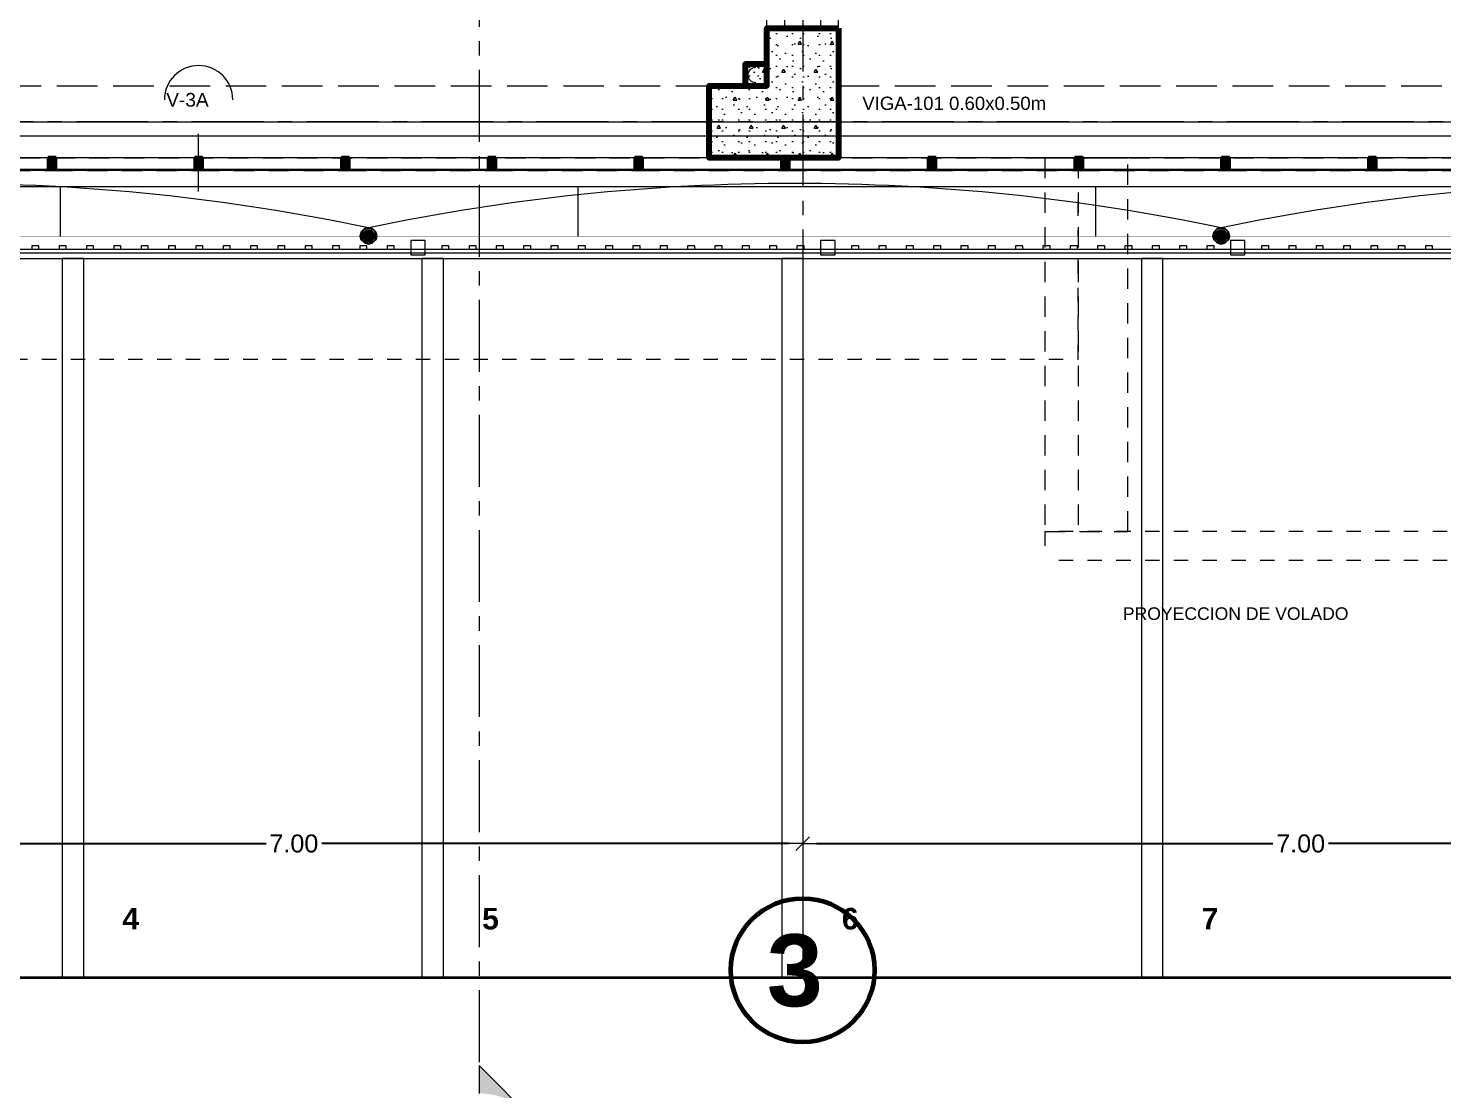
# Model space of a CAD drawing. Header units: inches. Extents: x 2704.1 to 2801.6, y 2415.6 to 2497.
# Drawn here: x 2730.79 to 2740.63, y 2426.11 to 2433.49 of the extents above; entities that cross this region are included whole.
import ezdxf
from ezdxf.lldxf.tags import DXFTag

# ---------------------------------------------------------------- set-up
doc = ezdxf.new("R2010")
doc.units = ezdxf.units.IN
doc.set_wipeout_variables(frame=1)
doc.header["$PDMODE"] = 1
for name, pattern in [('Hidden Line', [0.391222, 0.282222, -0.109]), ('Línea Oculta', [0.195611, 0.141111, -0.0545]), ('Punto & Raya', [0.65, 0.5, -0.075, 0, -0.075]), ('Rayas', [0.1, 0.05, -0.05]), ('super', [0.125, 0.075, -0.05]), ('Wipeout_Contour', [1, 0, -1])]:
    doc.linetypes.add(name, pattern=pattern)
doc.layers.add('.', color=10, linetype='Continuous', lineweight=0)
doc.layers.add('ALUMBRADO_PVC', color=6, linetype='PVC1', lineweight=30)
for name, color, linetype in [('02 _ ARQ _ ALB _ Cotas Ejes', 7, 'Continuous'), ('02 _ ARQ _ ALB _ Ejes Generales', 7, 'Continuous'), ('02 _ ARQ _ ZON _ Espacio.3D', 7, 'Continuous'), ('08 _ STR _ EXT _ 06 Columnas', 7, 'Continuous'), ('08 _ STR _ EXT _ 06 Elementos de Fachada', 7, 'Continuous'), ('08 _ STR _ EXT _ 07 Losa Aligerada', 7, 'Continuous'), ('08 _ STR _ EXT _ 08 Placas Inclinadas', 7, 'Continuous'), ('08 _ STR _ EXT _ 09 Vigas', 7, 'Continuous'), ('08 _ STR _ EXT _ 10 Vereda Exterior', 7, 'Continuous'), ('08 _ STR _ EXT _ Cerco Perimetrico', 7, 'Continuous'), ('08 _ STR _ EXT _ Estacionamiento-Pavimento', 7, 'Continuous'), ('Dibujo 2D - General', 7, 'Continuous'), ('ESQUEMAS', 7, 'Continuous'), ('Estructura - 04 MURO', 7, 'Continuous'), ('Estructura - Carga', 7, 'Continuous'), ('Interior - Equipamiento', 7, 'Continuous'), ('Marcador - Secciones', 251, 'Continuous'), ('MEP - HVAC', 7, 'Continuous'), ('Notas - Etiquetas', 251, 'Continuous')]:
    doc.layers.add(name, color=color, linetype=linetype)
doc.layers.add('DLX_TERR_LUM', color=7, linetype='Continuous', true_color=0x92fcfc)
doc.styles.add('Estilo_Generado_1', font='swisseb.ttf')
doc.styles.add('Estilo_Generado_4', font='swisse.ttf')
doc.styles.add('Estilo_Generado_8', font='arialbd.ttf')
doc.styles.add('{18b73a54-fa43-428c-adcb-c1c7bbdf2c84}', font='Simplex.shx')
tags = doc.linetypes.add('PVC1', pattern='A,1,-0.19772,["PVC",{18b73a54-fa43-428c-adcb-c1c7bbdf2c84},S=0.13,R=0,X=0,Y=-0.061851],-0.507647', length=1.705367).pattern_tags.tags
tags[6] = DXFTag(74, 10)
doc.dimstyles.new('Estilo_Generado__1', dxfattribs={"dimtxt": 0.125, "dimasz": 0.095, "dimexe": 0.18, "dimexo": 0.3, "dimgap": 0, "dimtad": 0, "dimtih": 1, "dimtoh": 1, "dimzin": 0, "dimdsep": 46, "dimtxsty": 'Estilo_Generado_4', "dimblk": 'ARROWHEAD_6', "dimblk1": 'ARROWHEAD_6', "dimblk2": 'ARROWHEAD_6', "dimcen": 0.09, "dimse1": 1, "dimse2": 1, "dimclrd": 144, "dimclre": 144, "dimclrt": 7, "dimadec": 0, "dimazin": 0, "dimtfac": 1, "dimtdec": 4, "dimtmove": 0, "dimatfit": 3, "dimfxl": 1, "dimtolj": 1, "dimtzin": 0, "dimarcsym": 0})

# ---------------------------------------------------------------- blocks, each defined once
blk = doc.blocks.new('ARROWHEAD_6')
at = {"color": 0, "linetype": 'Continuous', "lineweight": 0}
for p, q in [((0, 0), (-1, 0)), ((-0.5, -0.5), (0.5, 0.5))]:
    blk.add_line(p, q, dxfattribs=at)
blk = doc.blocks.new('*D70')
at = {"layer": '02 _ ARQ _ ALB _ Cotas Ejes', "color": 144, "linetype": 'Continuous', "lineweight": -2, "transparency": 16777216}
for p, q in [((2729.2706, 2427.8164), (2732.4442, 2427.8164)), ((2736.0806, 2427.8164), (2732.8317, 2427.8164))]:
    blk.add_line(p, q, dxfattribs=at)
at = {"layer": 'Defpoints', "color": 0, "linetype": 'Continuous', "transparency": 16777216}
for p in [(2729.1756, 2432.8358), (2736.1756, 2432.8358), (2736.1756, 2427.8164)]:
    blk.add_point(p, dxfattribs=at)
at = {"layer": '02 _ ARQ _ ALB _ Cotas Ejes', "color": 144, "linetype": 'Continuous', "lineweight": -2, "transparency": 16777216, "xscale": 0.095, "yscale": 0.095, "zscale": 0.095, "rotation": 180}
blk.add_blockref('ARROWHEAD_6', (2729.1756, 2427.8164), dxfattribs=at)
at = {"layer": '02 _ ARQ _ ALB _ Cotas Ejes', "color": 144, "linetype": 'Continuous', "lineweight": -2, "transparency": 16777216, "xscale": 0.095, "yscale": 0.095, "zscale": 0.095}
blk.add_blockref('ARROWHEAD_6', (2736.1756, 2427.8164), dxfattribs=at)
at = {"layer": '02 _ ARQ _ ALB _ Cotas Ejes', "color": 7, "linetype": 'Continuous', "lineweight": 13, "transparency": 16777216, "insert": (2732.638, 2427.8164), "char_height": 0.125, "attachment_point": 5, "style": 'Estilo_Generado_4'}
blk.add_mtext('\\A1;7.00', dxfattribs=at)
blk = doc.blocks.new('*D71')
at = {"layer": '02 _ ARQ _ ALB _ Cotas Ejes', "color": 144, "linetype": 'Continuous', "lineweight": -2, "transparency": 16777216}
for p, q in [((2736.2706, 2427.8164), (2739.4443, 2427.8164)), ((2743.0806, 2427.8164), (2739.8317, 2427.8164))]:
    blk.add_line(p, q, dxfattribs=at)
at = {"layer": 'Defpoints', "color": 0, "linetype": 'Continuous', "transparency": 16777216}
for p in [(2736.1756, 2432.8358), (2743.1756, 2432.8358), (2743.1756, 2427.8164)]:
    blk.add_point(p, dxfattribs=at)
at = {"layer": '02 _ ARQ _ ALB _ Cotas Ejes', "color": 144, "linetype": 'Continuous', "lineweight": -2, "transparency": 16777216, "xscale": 0.095, "yscale": 0.095, "zscale": 0.095, "rotation": 180}
blk.add_blockref('ARROWHEAD_6', (2736.1756, 2427.8164), dxfattribs=at)
at = {"layer": '02 _ ARQ _ ALB _ Cotas Ejes', "color": 144, "linetype": 'Continuous', "lineweight": -2, "transparency": 16777216, "xscale": 0.095, "yscale": 0.095, "zscale": 0.095}
blk.add_blockref('ARROWHEAD_6', (2743.1756, 2427.8164), dxfattribs=at)
at = {"layer": '02 _ ARQ _ ALB _ Cotas Ejes', "color": 7, "linetype": 'Continuous', "lineweight": 13, "transparency": 16777216, "insert": (2739.638, 2427.8164), "char_height": 0.125, "attachment_point": 5, "style": 'Estilo_Generado_4'}
blk.add_mtext('\\A1;7.00', dxfattribs=at)
blk = doc.blocks.new('luminaria exterior')
at = {"layer": '.'}
h = blk.add_hatch(dxfattribs=at)
h.set_pattern_fill('TRIANG', color=4, scale=0.005)
h.set_pattern_definition([(60, (0, 0), (-0.000937499998, 0.00162379763), [0.0009375, -0.0009375]), (120, (0, 0), (-0.001874999998, 1e-12), [0.0009375, -0.0009375]), (0, (-0.0004687, 0.0008119), (0.0009375, 0.00162379763), [0.0009375, -0.0009375])])
edge = h.paths.add_edge_path()
edge.add_arc((123.5526, 16.6566), 0.0381, 0, 360)
h = blk.add_hatch(dxfattribs=at)
h.set_pattern_fill('TRANS', color=4)
h.set_pattern_definition([(0, (0, 0), (0, 0.25), []), (0, (0, 0.125), (0, 0.25), [0.125, -0.125])])
h.paths.add_polyline_path([(123.5249, 16.6566, 1), (123.5802, 16.6566, 1)])
at = {"color": 3}
blk.add_circle((123.5526, 16.6566), 0.0395, dxfattribs=at)
at = {"layer": 'DLX_TERR_LUM', "color": 3}
for points in [[(123.5048, 16.6841, 0), (123.4974, 16.6566, 0)], [(123.4974, 16.6566, 0), (123.5048, 16.6841, 0)], [(123.4974, 16.6566, 0), (123.4977, 16.6566, 0)], [(123.4974, 16.6566, 0), (123.5048, 16.6291, 0)], [(123.4977, 16.6566, 0), (123.4974, 16.6566, 0)], [(123.5048, 16.6291, 0), (123.4974, 16.6566, 0)], [(123.4977, 16.6566, 0), (123.5051, 16.6841, 0)], [(123.5051, 16.6841, 0), (123.4977, 16.6566, 0)], [(123.5051, 16.6291, 0), (123.4977, 16.6566, 0)], [(123.4977, 16.6566, 0), (123.5051, 16.6291, 0)], [(123.5249, 16.7042, 0), (123.5048, 16.6841, 0)], [(123.5048, 16.6841, 0), (123.5249, 16.7042, 0)], [(123.5048, 16.6841, 0), (123.5051, 16.6841, 0)], [(123.5051, 16.6841, 0), (123.5048, 16.6841, 0)], [(123.5048, 16.6291, 0), (123.5249, 16.6089, 0)], [(123.5249, 16.6089, 0), (123.5048, 16.6291, 0)], [(123.5051, 16.6841, 0), (123.5252, 16.7042, 0)], [(123.5252, 16.7042, 0), (123.5051, 16.6841, 0)], [(123.5252, 16.6089, 0), (123.5051, 16.6291, 0)], [(123.5051, 16.6291, 0), (123.5252, 16.6089, 0)], [(123.5182, 16.6763, 0), (123.5129, 16.6566, 0)], [(123.5129, 16.6566, 0), (123.5182, 16.6763, 0)], [(123.5129, 16.6566, 0), (123.5182, 16.6368, 0)], [(123.5182, 16.6368, 0), (123.5129, 16.6566, 0)], [(123.5327, 16.6908, 0), (123.5182, 16.6763, 0)], [(123.5182, 16.6763, 0), (123.5327, 16.6908, 0)], [(123.5182, 16.6368, 0), (123.5327, 16.6224, 0)], [(123.5327, 16.6224, 0), (123.5182, 16.6368, 0)], [(123.5524, 16.7116, 0), (123.5249, 16.7042, 0)], [(123.5249, 16.7042, 0), (123.5524, 16.7116, 0)], [(123.5249, 16.7042, 0), (123.5252, 16.7042, 0)], [(123.5252, 16.7042, 0), (123.5249, 16.7042, 0)], [(123.5252, 16.7042, 0), (123.5527, 16.7116, 0)], [(123.5527, 16.7116, 0), (123.5252, 16.7042, 0)], [(123.5524, 16.6961, 0), (123.5327, 16.6908, 0)], [(123.5327, 16.6908, 0), (123.5524, 16.6961, 0)], [(123.5327, 16.6224, 0), (123.5524, 16.6171, 0)], [(123.5524, 16.6171, 0), (123.5327, 16.6224, 0)], [(123.5799, 16.7042, 0), (123.5524, 16.7116, 0)], [(123.5524, 16.7116, 0), (123.5799, 16.7042, 0)], [(123.5722, 16.6908, 0), (123.5524, 16.6961, 0)], [(123.5524, 16.6961, 0), (123.5722, 16.6908, 0)], [(123.5524, 16.6171, 0), (123.5722, 16.6224, 0)], [(123.5722, 16.6224, 0), (123.5524, 16.6171, 0)], [(123.5527, 16.7116, 0), (123.5802, 16.7042, 0)], [(123.5802, 16.7042, 0), (123.5527, 16.7116, 0)], [(123.5722, 16.6908, 0), (123.5866, 16.6763, 0)], [(123.5722, 16.6224, 0), (123.5866, 16.6368, 0)], [(123.5866, 16.6368, 0), (123.5722, 16.6224, 0)], [(123.6, 16.6841, 0), (123.5799, 16.7042, 0)], [(123.5799, 16.7042, 0), (123.6, 16.6841, 0)], [(123.5799, 16.6089, 0), (123.6, 16.6291, 0)], [(123.6, 16.6291, 0), (123.5799, 16.6089, 0)], [(123.5802, 16.7042, 0), (123.6004, 16.6841, 0)], [(123.6004, 16.6841, 0), (123.5802, 16.7042, 0)], [(123.6004, 16.6291, 0), (123.5802, 16.6089, 0)], [(123.5802, 16.6089, 0), (123.6004, 16.6291, 0)], [(123.5919, 16.6566, 0), (123.5866, 16.6763, 0)], [(123.5866, 16.6763, 0), (123.5919, 16.6566, 0)], [(123.5866, 16.6368, 0), (123.5919, 16.6566, 0)], [(123.5919, 16.6566, 0), (123.5866, 16.6368, 0)], [(123.6074, 16.6566, 0), (123.6, 16.6841, 0)], [(123.6, 16.6841, 0), (123.6074, 16.6566, 0)], [(123.6, 16.6291, 0), (123.6074, 16.6566, 0)], [(123.6074, 16.6566, 0), (123.6, 16.6291, 0)], [(123.6004, 16.6841, 0), (123.6077, 16.6566, 0)], [(123.6077, 16.6566, 0), (123.6004, 16.6841, 0)], [(123.6077, 16.6566, 0), (123.6004, 16.6291, 0)], [(123.6004, 16.6291, 0), (123.6077, 16.6566, 0)], [(123.6074, 16.6566, 0), (123.6077, 16.6566, 0)], [(123.6077, 16.6566, 0), (123.6074, 16.6566, 0)], [(123.5249, 16.6089, 0), (123.5524, 16.6016, 0)], [(123.5252, 16.6089, 0), (123.5249, 16.6089, 0)], [(123.5249, 16.6089, 0), (123.5252, 16.6089, 0)], [(123.5524, 16.6016, 0), (123.5249, 16.6089, 0)], [(123.5527, 16.6016, 0), (123.5252, 16.6089, 0)], [(123.5252, 16.6089, 0), (123.5527, 16.6016, 0)], [(123.5524, 16.6016, 0), (123.5799, 16.6089, 0)], [(123.5799, 16.6089, 0), (123.5524, 16.6016, 0)], [(123.5802, 16.6089, 0), (123.5527, 16.6016, 0)], [(123.5527, 16.6016, 0), (123.5802, 16.6089, 0)], [(123.5799, 16.6089, 0), (123.5802, 16.6089, 0)], [(123.5802, 16.6089, 0), (123.5799, 16.6089, 0)]]:
    blk.add_polyline3d(points, dxfattribs=at)
at = {"layer": 'DLX_TERR_LUM'}
for points in [[(123.5048, 16.6291, 0), (123.5051, 16.6291, 0)], [(123.5051, 16.6291, 0), (123.5048, 16.6291, 0)], [(123.5524, 16.7116, 0), (123.5527, 16.7116, 0)], [(123.5527, 16.7116, 0), (123.5524, 16.7116, 0)], [(123.5866, 16.6763, 0), (123.5722, 16.6908, 0)], [(123.5799, 16.7042, 0), (123.5802, 16.7042, 0)], [(123.5802, 16.7042, 0), (123.5799, 16.7042, 0)], [(123.6, 16.6841, 0), (123.6004, 16.6841, 0)], [(123.6004, 16.6841, 0), (123.6, 16.6841, 0)], [(123.6, 16.6291, 0), (123.6004, 16.6291, 0)], [(123.6004, 16.6291, 0), (123.6, 16.6291, 0)], [(123.5524, 16.6016, 0), (123.5527, 16.6016, 0)], [(123.5527, 16.6016, 0), (123.5524, 16.6016, 0)]]:
    blk.add_polyline3d(points, dxfattribs=at)

msp = doc.modelspace()

# ---------------------------------------------------------------- hatches: boundary and pattern name
at = {"layer": '08 _ STR _ EXT _ 10 Vereda Exterior', "linetype": 'Continuous', "lineweight": 13}
h = msp.add_hatch(dxfattribs=at)
h.set_pattern_fill('RETÍCULA_100X100_0002', color=251, style=0, pattern_type=2)
h.set_pattern_definition([(360, (2716.613, 2443.6885), (0, 2.53199), []), (90, (2716.613, 2443.6885), (-3.6, 0), [])])
h.paths.add_polyline_path([(2715.0256, 2429.0071), (2717.1469, 2426.8858), (2722.1756, 2426.8858), (2722.1756, 2431.8858), (2753.3756, 2431.8858), (2753.3756, 2426.8858), (2765.7756, 2426.8858), (2765.7756, 2444.4717), (2764.4256, 2444.4717), (2764.4256, 2432.5858), (2721.9256, 2432.5858), (2721.9256, 2433.2358), (2719.3758, 2433.2358, -0.414214), (2719.1257, 2433.4858), (2719.1257, 2434.2358, -0.414213), (2719.3758, 2434.4858), (2721.9256, 2434.4858), (2721.9256, 2437.3858), (2719.3758, 2437.3858, -0.414214), (2719.1257, 2437.6358), (2719.1257, 2438.3858, -0.414213), (2719.3758, 2438.6358), (2721.9256, 2438.6358), (2721.9256, 2441.5358), (2719.3757, 2441.5358, -0.414214), (2719.1257, 2441.7858), (2719.1257, 2442.5358, -0.414213), (2719.3757, 2442.7858), (2721.6256, 2442.7858), (2721.6262, 2446.4357), (2715.0256, 2446.4357)])
at = {"layer": 'Estructura - Carga', "linetype": 'Continuous', "lineweight": 13}
h = msp.add_hatch(dxfattribs=at)
h.set_pattern_fill('HORMIGÓN_ARMADO_0002', color=251, style=0, pattern_type=2)
h.set_pattern_definition([(0, (2712.85563, 2425.38577), (0, 0.311769), [0.03, -0.15]), (0, (2712.94563, 2425.54166), (0, 0.311769), [0.03, -0.15]), (60, (2712.85563, 2425.38577), (-0.27, 0.1558846), [0.03, -0.15]), (60, (2713.03563, 2425.38577), (-0.27, 0.1558846), [0.03, -0.15]), (120, (2712.88563, 2425.38577), (0.27, 0.1558846), [0.03, -0.15]), (120, (2713.06563, 2425.38577), (0.27, 0.1558846), [0.03, -0.15]), (0, (2712.85563, 2425.41577), (0, 0.06), [0, -0.06, 0, -0.09]), (45, (2712.88563, 2425.41577), (-0.04242641, 0.04242641), [0, -0.045, 0, -0.075])])
h.paths.add_polyline_path([(2735.7756, 2433.0858), (2735.9256, 2433.0858), (2735.9256, 2433.2358), (2735.7756, 2433.2358)])
at = {"layer": 'Marcador - Secciones', "linetype": 'Continuous', "lineweight": 13}
msp.add_hatch(color=7, dxfattribs=at).paths.add_polyline_path([(2733.9256, 2426.2736), (2733.9256, 2426.0796, -0.198912), (2734.2569, 2425.9424)])

# ---------------------------------------------------------------- linework, layer by layer
at = {"layer": '02 _ ARQ _ ALB _ Ejes Generales', "color": 251, "linetype": 'Punto & Raya', "lineweight": 13}
msp.add_line((2768.4256, 2432.8358), (2717.701, 2432.8358), dxfattribs=at)
at = {"layer": '02 _ ARQ _ ALB _ Ejes Generales', "color": 7, "linetype": 'Continuous', "lineweight": 60}
msp.add_circle((2736.1756, 2426.9358), 0.5, dxfattribs=at)
at = {"layer": '02 _ ARQ _ ZON _ Espacio.3D', "color": 254, "linetype": 'Continuous', "lineweight": 0, "flags": 128}
msp.add_lwpolyline([(2721.9256, 2442.7858), (2736.8256, 2442.7858), (2736.8256, 2442.2859), (2736.4256, 2442.2859), (2736.4256, 2441.6857), (2736.3006, 2441.6857), (2736.3006, 2433.4858), (2736.4256, 2433.4858), (2736.4256, 2432.8358), (2742.9256, 2432.8358), (2742.9256, 2433.4858), (2743.4256, 2433.4858), (2743.4256, 2433.0858), (2743.8256, 2433.0858), (2743.8256, 2432.8358), (2749.7256, 2432.8358), (2749.7256, 2433.0858), (2749.9256, 2433.0858), (2749.9256, 2433.4858), (2750.4256, 2433.4858), (2750.4256, 2433.0858), (2750.6256, 2433.0858), (2750.6256, 2432.8358), (2756.5256, 2432.8358)], dxfattribs=at)
msp.add_lwpolyline([(2736.0506, 2441.6856), (2735.9256, 2441.6856), (2735.9256, 2442.7358), (2729.8256, 2442.7358), (2729.8256, 2442.2859), (2729.4256, 2442.2859), (2729.4256, 2441.4857), (2728.9755, 2441.4857), (2728.9755, 2433.4858), (2729.4256, 2433.4858), (2729.4256, 2433.0858), (2729.8256, 2433.0858), (2729.8256, 2432.8358), (2735.5256, 2432.8358), (2735.5256, 2433.0858), (2735.9256, 2433.0858), (2735.9256, 2433.4858), (2736.0506, 2433.4858)], close=True, dxfattribs=at)
at = {"layer": '08 _ STR _ EXT _ 07 Losa Aligerada', "color": 254, "linetype": 'Rayas', "lineweight": 18, "flags": 128}
msp.add_lwpolyline([(2721.0256, 2453.325), (2720.5256, 2453.325), (2720.5256, 2431.1858), (2738.0909, 2431.1858), (2738.0909, 2432.5858), (2743.2871, 2432.5858), (2743.2871, 2431.3863), (2749.9256, 2431.3863), (2749.9256, 2428.7611), (2757.4256, 2428.7611), (2757.4256, 2431.4358), (2765.1756, 2431.4358), (2765.1756, 2440.3857), (2764.4256, 2440.3857), (2764.4256, 2443.4858), (2764.4256, 2443.4858), (2764.4256, 2445.7358), (2759.5256, 2445.7358), (2759.5256, 2447.7358), (2759.5256, 2447.9858), (2759.5256, 2449.8858), (2759.5256, 2450.1358), (2759.5256, 2452.1358), (2764.4256, 2452.1358), (2764.4256, 2455.0858), (2764.4256, 2455.0858), (2764.4256, 2460.5863), (2765.3756, 2460.5863), (2765.3756, 2466.4858), (2751.8109, 2466.4858), (2751.8109, 2466.1859), (2746.9035, 2466.1859), (2746.9035, 2465.8859), (2736.2256, 2465.8859), (2736.2256, 2469.2593), (2729.1255, 2469.2593), (2729.1255, 2465.2858), (2723.9757, 2465.2858), (2723.9757, 2466.3358), (2720.8756, 2466.3358), (2720.8756, 2463.0857), (2721.9256, 2463.0857), (2721.9256, 2459.2858), (2721.0256, 2459.2858)], close=True, dxfattribs=at)
at = {"layer": '08 _ STR _ EXT _ 07 Losa Aligerada', "color": 254, "linetype": 'Continuous', "lineweight": 18, "flags": 128}
msp.add_lwpolyline([(2721.9256, 2432.5858), (2764.4256, 2432.5858), (2764.4256, 2465.2858), (2721.9256, 2465.2858)], dxfattribs=at)
at = {"layer": '08 _ STR _ EXT _ 08 Placas Inclinadas', "color": 251, "linetype": 'Línea Oculta', "lineweight": 13, "flags": 128}
msp.add_lwpolyline([(2737.86, 2429.9858), (2738.4373, 2429.9858)], dxfattribs=at)
at = {"layer": '08 _ STR _ EXT _ 09 Vigas', "color": 251, "linetype": 'Hidden Line', "lineweight": 13}
for p, q in [((2735.9256, 2433.0858), (2735.9256, 2442.2858)), ((2736.4256, 2433.0858), (2736.4256, 2442.2858)), ((2729.4256, 2433.0858), (2735.9256, 2433.0858)), ((2736.4256, 2433.0858), (2742.9256, 2433.0858))]:
    msp.add_line(p, q, dxfattribs=at)
at = {"layer": '08 _ STR _ EXT _ 09 Vigas', "color": 251, "linetype": 'super', "lineweight": 13}
for p, q in [((2743.0561, 2429.9858), (2737.86, 2429.9858)), ((2737.86, 2429.9858), (2737.86, 2429.7858)), ((2743.0561, 2429.7858), (2737.86, 2429.7858))]:
    msp.add_line(p, q, dxfattribs=at)
at = {"layer": '08 _ STR _ EXT _ 10 Vereda Exterior', "color": 7, "linetype": 'Continuous', "lineweight": 18, "flags": 128}
msp.add_lwpolyline([(2722.1756, 2431.8858), (2753.3756, 2431.8858), (2753.3756, 2426.8858), (2765.7756, 2426.8858), (2765.7756, 2444.4717), (2764.4256, 2444.4717), (2764.4256, 2432.5858), (2721.9256, 2432.5858)], dxfattribs=at)
at = {"layer": '08 _ STR _ EXT _ Cerco Perimetrico', "color": 7, "linetype": 'Continuous', "lineweight": 13, "flags": 128}
msp.add_lwpolyline([(2722.0256, 2432.0358), (2753.5256, 2432.0358)], dxfattribs=at)
at = {"layer": '08 _ STR _ EXT _ Estacionamiento-Pavimento', "color": 7, "linetype": 'Continuous', "lineweight": 13, "flags": 128}
for points in [[(2722.1756, 2431.8858), (2753.3756, 2431.8858)], [(2753.3756, 2426.8858), (2722.1756, 2426.8858)]]:
    msp.add_lwpolyline(points, dxfattribs=at)
at = {"layer": 'ESQUEMAS', "color": 7, "linetype": 'Continuous', "lineweight": 13, "flags": 128}
msp.add_lwpolyline([(2764.2756, 2432.7358), (2722.0756, 2432.7358), (2722.0756, 2433.5358), (2719.3758, 2433.5358), (2719.3758, 2434.2858), (2722.0756, 2434.2858), (2722.0756, 2437.6608), (2719.3757, 2437.6608), (2719.3757, 2438.4108), (2722.0756, 2438.4108), (2722.0756, 2441.7858), (2719.3757, 2441.7858), (2719.3757, 2442.5358), (2722.0756, 2442.5358), (2722.0756, 2456.3389), (2721.1056, 2456.3389), (2721.1056, 2459.2058), (2722.0756, 2459.2058), (2722.0756, 2465.1358), (2764.2756, 2465.1358), (2764.2756, 2443.3358), (2765.6256, 2443.3358), (2765.6256, 2440.5357), (2764.2756, 2440.5357)], close=True, dxfattribs=at)
at = {"layer": 'Estructura - 04 MURO', "color": 165, "linetype": 'Continuous', "lineweight": 15}
for p, q in [((2726.8755, 2432.8358), (2756.5256, 2432.8358)), ((2726.8755, 2432.5858), (2756.5256, 2432.5858))]:
    msp.add_line(p, q, dxfattribs=at)
at = {"layer": 'Estructura - Carga', "color": 7, "linetype": 'Continuous', "lineweight": 80, "flags": 128}
msp.add_lwpolyline([(2735.7756, 2433.0858), (2735.9256, 2433.0858), (2735.9256, 2433.2358), (2735.7756, 2433.2358)], close=True, dxfattribs=at)
at = {"layer": 'Marcador - Secciones', "color": 7, "linetype": 'Continuous', "lineweight": 13}
msp.add_line((2734.5881, 2425.6111), (2733.9256, 2426.2736), dxfattribs=at)
at = {"layer": 'Marcador - Secciones', "color": 7, "linetype": 'Continuous', "lineweight": 13, "flags": 128}
msp.add_lwpolyline([(2733.9256, 2426.2736), (2733.9256, 2426.0796, -0.198912)], format="xyb", dxfattribs=at)
at = {"layer": 'MEP - HVAC', "color": 7, "linetype": 'Continuous', "lineweight": 13, "flags": 128}
msp.add_lwpolyline([(2735.8506, 2433.1068, -1), (2735.8506, 2433.2148, -1)], format="xyb", dxfattribs=at)
at = {"layer": 'Notas - Etiquetas', "color": 144, "linetype": 'Continuous', "lineweight": 13, "flags": 128}
msp.add_lwpolyline([(2732.2134, 2432.9887, 1), (2731.7376, 2432.9887, 1)], format="xyb", dxfattribs=at)

# ---------------------------------------------------------------- texts
at = {"layer": '02 _ ARQ _ ALB _ Ejes Generales', "color": 7, "lineweight": 30, "insert": (2735.9265, 2427.1858), "char_height": 0.5, "attachment_point": 1, "style": 'Estilo_Generado_1'}
msp.add_mtext('\\A1;{\\pql;\\pt0;\\fSwis721 Ex BT|b1|i0|c0|p34;3}', dxfattribs=at)
at = {"layer": 'Interior - Equipamiento', "color": 175, "lineweight": 13, "char_height": 0.15, "attachment_point": 4, "style": 'Estilo_Generado_8'}
for s, insert in [('\\A1;{\\pql;\\fArial|b1|i0|c0|p34;4}', (2731.4455, 2427.2943)), ('\\A1;{\\pql;\\fArial|b1|i0|c0|p34;5}', (2733.9466, 2427.2931)), ('\\A1;{\\pql;\\fArial|b1|i0|c0|p34;6}', (2736.4477, 2427.2931)), ('\\A1;{\\pql;\\fArial|b1|i0|c0|p34;7}', (2738.9488, 2427.2943))]:
    msp.add_mtext(s, dxfattribs=dict(at, insert=insert))
at = {"layer": 'Notas - Etiquetas', "color": 8, "lineweight": 35, "insert": (2731.7505, 2433.0362), "char_height": 0.095, "attachment_point": 1, "style": 'Estilo_Generado_4'}
msp.add_mtext('\\A1;{\\pqj;\\pt0,46;\\fSwis721 Ex BT|b0|i0|c0|p34;V-3A\\fSwis721 Ex BT|b0|i0|c0|p34;\\A1{\\H.66x;\\S^  ;}\\fSwis721 Ex BT|b0|i0|c0|p34;\\fSwis721 Ex BT|b0|i0|c0|p34;\\A1{\\H.66x;\\S^  ;}\\fSwis721 Ex BT|b0|i0|c0|p34; \\fSwis721 Ex BT|b0|i0|c0|p34;\\fSwis721 Ex BT|b0|i0|c0|p34;\\fSwis721 Ex BT|b0|i0|c0|p34;\\fSwis721 Ex BT|b0|i0|c0|p34;\\fSwis721 Ex BT|b0|i0|c0|p34;\\fSwis721 Ex BT|b0|i0|c0|p34;\\fSwis721 Ex BT|b0|i0|c0|p34;\\fSwis721 Ex BT|b0|i0|c0|p34;\\fSwis721 Ex BT|b0|i0|c0|p34;\\fSwis721 Ex BT|b0|i0|c0|p34;\\fSwis721 Ex BT|b0|i0|c0|p34;\\fSwis721 Ex BT|b0|i0|c0|p34;\\fSwis721 Ex BT|b0|i0|c0|p34;\\fSwis721 Ex BT|b0|i0|c0|p34;\\fSwis721 Ex BT|b0|i0|c0|p34;\\fSwis721 Ex BT|b0|i0|c0|p34;\\fSwis721 Ex BT|b0|i0|c0|p34;\\fSwis721 Ex BT|b0|i0|c0|p34;\\fSwis721 Ex BT|b0|i0|c0|p34;\\fSwis721 Ex BT|b0|i0|c0|p34;\\fSwis721 Ex BT|b0|i0|c0|p34;\\fSwis721 Ex BT|b0|i0|c0|p34;\\fSwis721 Ex BT|b0|i0|c0|p34;\\fSwis721 Ex BT|b0|i0|c0|p34;\\fSwis721 Ex BT|b0|i0|c0|p34;\\fSwis721 Ex BT|b0|i0|c0|p34;\\fSwis721 Ex BT|b0|i0|c0|p34;\\fSwis721 Ex BT|b0|i0|c0|p34;\\fSwis721 Ex BT|b0|i0|c0|p34;\\fSwis721 Ex BT|b0|i0|c0|p34;\\fSwis721 Ex BT|b0|i0|c0|p34;\\fSwis721 Ex BT|b0|i0|c0|p34;\\fSwis721 Ex BT|b0|i0|c0|p34;\\fSwis721 Ex BT|b0|i0|c0|p34;\\fSwis721 Ex BT|b0|i0|c0|p34;\\fSwis721 Ex BT|b0|i0|c0|p34;\\fSwis721 Ex BT|b0|i0|c0|p34;\\fSwis721 Ex BT|b0|i0|c0|p34;\\fSwis721 Ex BT|b0|i0|c0|p34;\\fSwis721 Ex BT|b0|i0|c0|p34;\\fSwis721 Ex BT|b0|i0|c0|p34;\\fSwis721 Ex BT|b0|i0|c0|p34;\\fSwis721 Ex BT|b0|i0|c0|p34;}', dxfattribs=at)
at = {"layer": 'Notas - Etiquetas', "color": 8, "linetype": 'Continuous', "lineweight": 13, "insert": (2736.5899, 2432.9165), "char_height": 0.0925, "attachment_point": 7, "style": 'Estilo_Generado_4'}
msp.add_mtext('\\A1;{\\pql;\\fSwis721 Ex BT|b0|i0|c0|p34;VIGA-101\\fSwis721 Ex BT|b0|i0|c0|p34; \\fSwis721 Ex BT|b0|i0|c0|p34;0.60\\fSwis721 Ex BT|b0|i0|c0|p34;x\\fSwis721 Ex BT|b0|i0|c0|p34;0.50\\fSwis721 Ex BT|b0|i0|c0|p34;m}', dxfattribs=at)
at = {"layer": 'Notas - Etiquetas', "color": 8, "linetype": 'Continuous', "lineweight": 35, "insert": (2739.9703, 2429.415), "char_height": 0.0875, "attachment_point": 6, "style": 'Estilo_Generado_4'}
msp.add_mtext('\\A1;{\\pqr;\\fSwis721 Ex BT|b0|i0|c0|p34;PROYECCION DE VOLADO}', dxfattribs=at)

# ---------------------------------------------------------------- next in the draw order: wipeouts: each hides what was drawn before it
at = {"color": 254, "linetype": 'Wipeout_Contour', "lineweight": 0, "ltscale": 106.674429}
msp.add_wipeout([(2726.8755, 2432.5858), (2726.8755, 2432.3858), (2749.9256, 2432.3858), (2749.9256, 2432.5858)], dxfattribs=at).dxf.layer = '08 _ STR _ EXT _ 06 Elementos de Fachada'
at = {"color": 254, "linetype": 'Wipeout_Contour', "lineweight": 0, "ltscale": 104.520254}
msp.add_wipeout([(2753.3756, 2432.0358), (2722.1756, 2432.0358), (2722.1756, 2431.8858), (2753.3756, 2431.8858)], dxfattribs=at).dxf.layer = '08 _ STR _ EXT _ Cerco Perimetrico'

# ---------------------------------------------------------------- next in the draw order: hatches: boundary and pattern name
at = {"linetype": 'Continuous', "lineweight": 13, "true_color": 0x636466}
for points in [[(2730.9755, 2432.5058), (2730.9755, 2432.5858), (2730.9355, 2432.5858), (2730.9355, 2432.5058)], [(2731.9955, 2432.5058), (2731.9955, 2432.5858), (2731.9555, 2432.5858), (2731.9555, 2432.5058)], [(2733.0155, 2432.5058), (2733.0155, 2432.5858), (2732.9755, 2432.5858), (2732.9755, 2432.5058)], [(2734.0355, 2432.5058), (2734.0355, 2432.5858), (2733.9955, 2432.5858), (2733.9955, 2432.5058)], [(2735.0555, 2432.5058), (2735.0555, 2432.5858), (2735.0155, 2432.5858), (2735.0155, 2432.5058)], [(2736.0755, 2432.5058), (2736.0755, 2432.5858), (2736.0355, 2432.5858), (2736.0355, 2432.5058)], [(2737.0955, 2432.5058), (2737.0955, 2432.5858), (2737.0555, 2432.5858), (2737.0555, 2432.5058)], [(2738.1155, 2432.5058), (2738.1155, 2432.5858), (2738.0755, 2432.5858), (2738.0755, 2432.5058)], [(2739.1355, 2432.5058), (2739.1355, 2432.5858), (2739.0955, 2432.5858), (2739.0955, 2432.5058)], [(2740.1555, 2432.5058), (2740.1555, 2432.5858), (2740.1155, 2432.5858), (2740.1155, 2432.5058)]]:
    msp.add_hatch(color=251, dxfattribs=at).paths.add_polyline_path(points)
at = {"layer": '08 _ STR _ EXT _ 06 Columnas', "linetype": 'Continuous', "lineweight": 9}
h = msp.add_hatch(dxfattribs=at)
h.set_pattern_fill('HORMIGÓN_EN_MASA_0002', style=0, pattern_type=2)
h.set_pattern_definition([(0, (2712.85563, 2425.38577), (0, 0.3897114), [0.024375, -0.200625]), (0, (2712.96813, 2425.58063), (0, 0.3897114), [0.024375, -0.200625]), (60, (2712.85563, 2425.38577), (-0.3375, 0.194856), [0.024375, -0.200625]), (60, (2713.08063, 2425.38577), (-0.3375, 0.194856), [0.024375, -0.200625]), (120, (2712.88, 2425.38577), (0.3375, 0.194856), [0.024375, -0.200625]), (120, (2713.105, 2425.38577), (0.3375, 0.194856), [0.024375, -0.200625]), (0, (2712.85563, 2425.42327), (0, 0.075), [0, -0.075, 0, -0.1125]), (45, (2712.89313, 2425.42327), (-0.053033, 0.053033), [0, -0.05625, 0, -0.09375])])
h.paths.add_polyline_path([(2736.4256, 2433.4858), (2735.9256, 2433.4858), (2735.9256, 2433.0858), (2735.5256, 2433.0858), (2735.5256, 2432.5858), (2736.4256, 2432.5858)])

# ---------------------------------------------------------------- next in the draw order: linework, layer by layer
at = {"color": 251, "linetype": 'Línea Oculta', "lineweight": 13, "flags": 128}
for points in [[(2726.8755, 2432.5858), (2749.9256, 2432.5858)], [(2726.8755, 2432.5058), (2749.9256, 2432.5058)], [(2730.9355, 2432.5858), (2730.9355, 2432.5058)], [(2730.9505, 2432.4958), (2730.9505, 2432.5058)], [(2730.9605, 2432.4958), (2730.9605, 2432.5058)], [(2730.9755, 2432.5058), (2730.9755, 2432.5858)], [(2731.9555, 2432.5858), (2731.9555, 2432.5058)], [(2731.9705, 2432.4958), (2731.9705, 2432.5058)], [(2731.9805, 2432.4958), (2731.9805, 2432.5058)], [(2731.9955, 2432.5058), (2731.9955, 2432.5858)], [(2732.9755, 2432.5858), (2732.9755, 2432.5058)], [(2732.9905, 2432.4958), (2732.9905, 2432.5058)], [(2733.0005, 2432.4958), (2733.0005, 2432.5058)], [(2733.0155, 2432.5058), (2733.0155, 2432.5858)], [(2733.9955, 2432.5858), (2733.9955, 2432.5058)], [(2734.0105, 2432.4958), (2734.0105, 2432.5058)], [(2734.0205, 2432.4958), (2734.0205, 2432.5058)], [(2734.0355, 2432.5058), (2734.0355, 2432.5858)], [(2735.0155, 2432.5858), (2735.0155, 2432.5058)], [(2735.0305, 2432.4958), (2735.0305, 2432.5058)], [(2735.0405, 2432.4958), (2735.0405, 2432.5058)], [(2735.0555, 2432.5058), (2735.0555, 2432.5858)], [(2736.0355, 2432.5858), (2736.0355, 2432.5058)], [(2736.0505, 2432.4958), (2736.0505, 2432.5058)], [(2736.0605, 2432.4958), (2736.0605, 2432.5058)], [(2736.0755, 2432.5058), (2736.0755, 2432.5858)], [(2737.0555, 2432.5858), (2737.0555, 2432.5058)], [(2737.0705, 2432.4958), (2737.0705, 2432.5058)], [(2737.0805, 2432.4958), (2737.0805, 2432.5058)], [(2737.0955, 2432.5058), (2737.0955, 2432.5858)], [(2738.0755, 2432.5858), (2738.0755, 2432.5058)], [(2738.0905, 2432.4958), (2738.0905, 2432.5058)], [(2738.1005, 2432.4958), (2738.1005, 2432.5058)], [(2738.1155, 2432.5058), (2738.1155, 2432.5858)], [(2739.0955, 2432.5858), (2739.0955, 2432.5058)], [(2739.1105, 2432.4958), (2739.1105, 2432.5058)], [(2739.1205, 2432.4958), (2739.1205, 2432.5058)], [(2739.1355, 2432.5058), (2739.1355, 2432.5858)], [(2740.1155, 2432.5858), (2740.1155, 2432.5058)], [(2740.1305, 2432.4958), (2740.1305, 2432.5058)], [(2740.1405, 2432.4958), (2740.1405, 2432.5058)], [(2740.1555, 2432.5058), (2740.1555, 2432.5858)], [(2729.9405, 2432.4958), (2730.9505, 2432.4958)], [(2730.9605, 2432.4958), (2731.9705, 2432.4958)], [(2731.9805, 2432.4958), (2732.9905, 2432.4958)], [(2733.0005, 2432.4958), (2734.0105, 2432.4958)], [(2734.0205, 2432.4958), (2735.0305, 2432.4958)], [(2735.0405, 2432.4958), (2736.0505, 2432.4958)], [(2736.0605, 2432.4958), (2737.0705, 2432.4958)], [(2737.0805, 2432.4958), (2738.0905, 2432.4958)], [(2738.1005, 2432.4958), (2739.1105, 2432.4958)], [(2739.1205, 2432.4958), (2740.1305, 2432.4958)], [(2740.1405, 2432.4958), (2741.1505, 2432.4958)]]:
    msp.add_lwpolyline(points, dxfattribs=at)
at = {"color": 7, "linetype": 'Continuous', "lineweight": 13, "flags": 128}
for points in [[(2729.9405, 2432.4958), (2729.9405, 2432.5058), (2730.9505, 2432.5058), (2730.9505, 2432.4958)], [(2730.9605, 2432.4958), (2730.9605, 2432.5058), (2731.9705, 2432.5058), (2731.9705, 2432.4958)], [(2731.9805, 2432.4958), (2731.9805, 2432.5058), (2732.9905, 2432.5058), (2732.9905, 2432.4958)], [(2733.0005, 2432.4958), (2733.0005, 2432.5058), (2734.0105, 2432.5058), (2734.0105, 2432.4958)], [(2734.0205, 2432.4958), (2734.0205, 2432.5058), (2735.0305, 2432.5058), (2735.0305, 2432.4958)], [(2735.0405, 2432.4958), (2735.0405, 2432.5058), (2736.0505, 2432.5058), (2736.0505, 2432.4958)], [(2736.0605, 2432.4958), (2736.0605, 2432.5058), (2737.0705, 2432.5058), (2737.0705, 2432.4958)], [(2737.0805, 2432.4958), (2737.0805, 2432.5058), (2738.0905, 2432.5058), (2738.0905, 2432.4958)], [(2738.1005, 2432.4958), (2738.1005, 2432.5058), (2739.1105, 2432.5058), (2739.1105, 2432.4958)], [(2739.1205, 2432.4958), (2739.1205, 2432.5058), (2740.1305, 2432.5058), (2740.1305, 2432.4958)], [(2740.1405, 2432.4958), (2740.1405, 2432.5058), (2741.1505, 2432.5058), (2741.1505, 2432.4958)]]:
    msp.add_lwpolyline(points, close=True, dxfattribs=at)
at = {"color": 7, "linetype": 'Continuous', "lineweight": 60, "flags": 128}
for points in [[(2730.9755, 2432.5058), (2730.9355, 2432.5058), (2730.9355, 2432.5858), (2730.9755, 2432.5858)], [(2731.9955, 2432.5058), (2731.9555, 2432.5058), (2731.9555, 2432.5858), (2731.9955, 2432.5858)], [(2733.0155, 2432.5058), (2732.9755, 2432.5058), (2732.9755, 2432.5858), (2733.0155, 2432.5858)], [(2734.0355, 2432.5058), (2733.9955, 2432.5058), (2733.9955, 2432.5858), (2734.0355, 2432.5858)], [(2735.0555, 2432.5058), (2735.0155, 2432.5058), (2735.0155, 2432.5858), (2735.0555, 2432.5858)], [(2736.0755, 2432.5058), (2736.0355, 2432.5058), (2736.0355, 2432.5858), (2736.0755, 2432.5858)], [(2737.0955, 2432.5058), (2737.0555, 2432.5058), (2737.0555, 2432.5858), (2737.0955, 2432.5858)], [(2738.1155, 2432.5058), (2738.0755, 2432.5058), (2738.0755, 2432.5858), (2738.1155, 2432.5858)], [(2739.1355, 2432.5058), (2739.0955, 2432.5058), (2739.0955, 2432.5858), (2739.1355, 2432.5858)], [(2740.1555, 2432.5058), (2740.1155, 2432.5058), (2740.1155, 2432.5858), (2740.1555, 2432.5858)]]:
    msp.add_lwpolyline(points, close=True, dxfattribs=at)
at = {"layer": '02 _ ARQ _ ALB _ Ejes Generales', "color": 251, "linetype": 'Punto & Raya', "lineweight": 13}
msp.add_line((2736.1756, 2471.2858), (2736.1756, 2427.4358), dxfattribs=at)
at = {"layer": '08 _ STR _ EXT _ 06 Columnas', "color": 7, "linetype": 'Continuous', "lineweight": 80, "flags": 128}
msp.add_lwpolyline([(2736.4256, 2433.4858), (2736.4256, 2432.5858), (2735.5256, 2432.5858), (2735.5256, 2433.0858), (2735.9256, 2433.0858), (2735.9256, 2433.4858)], close=True, dxfattribs=at)
at = {"layer": '08 _ STR _ EXT _ 06 Elementos de Fachada', "color": 7, "linetype": 'Continuous', "lineweight": 13, "flags": 128}
for points in [[(2749.9256, 2432.5858), (2726.8755, 2432.5858)], [(2726.8755, 2432.3858), (2749.9256, 2432.3858)]]:
    msp.add_lwpolyline(points, dxfattribs=at)
at = {"layer": '08 _ STR _ EXT _ 08 Placas Inclinadas', "color": 251, "linetype": 'Línea Oculta', "lineweight": 13}
msp.add_line((2738.0909, 2432.5858), (2738.0909, 2429.9858), dxfattribs=at)
at = {"layer": '08 _ STR _ EXT _ 08 Placas Inclinadas', "color": 251, "linetype": 'Línea Oculta', "lineweight": 13, "flags": 128}
for points in [[(2737.86, 2432.5858), (2738.4373, 2432.5858)], [(2737.86, 2432.5858), (2737.86, 2429.9858)], [(2738.4373, 2429.9858), (2738.4373, 2432.5858)]]:
    msp.add_lwpolyline(points, dxfattribs=at)
at = {"layer": '08 _ STR _ EXT _ 09 Vigas', "color": 251, "linetype": 'Hidden Line', "lineweight": 13}
msp.add_line((2764.4256, 2432.5858), (2721.9256, 2432.5858), dxfattribs=at)
at = {"layer": '08 _ STR _ EXT _ Cerco Perimetrico', "color": 167, "linetype": 'Continuous', "lineweight": 18}
for p, q in [((2753.4014, 2431.9483), (2722.1498, 2431.9483)), ((2722.1514, 2431.9233), (2753.3998, 2431.9233))]:
    msp.add_line(p, q, dxfattribs=at)
at = {"layer": '08 _ STR _ EXT _ Cerco Perimetrico', "color": 167, "linetype": 'Continuous', "lineweight": 18, "flags": 128}
for points in [[(2730.8656, 2431.9483), (2730.8656, 2431.9733), (2730.8156, 2431.9733), (2730.8156, 2431.9483)], [(2731.0556, 2431.9483), (2731.0556, 2431.9733), (2731.0056, 2431.9733), (2731.0056, 2431.9483)], [(2731.2456, 2431.9483), (2731.2456, 2431.9733), (2731.1956, 2431.9733), (2731.1956, 2431.9483)], [(2731.4356, 2431.9483), (2731.4356, 2431.9733), (2731.3856, 2431.9733), (2731.3856, 2431.9483)], [(2731.6256, 2431.9483), (2731.6256, 2431.9733), (2731.5756, 2431.9733), (2731.5756, 2431.9483)], [(2731.8156, 2431.9483), (2731.8156, 2431.9733), (2731.7656, 2431.9733), (2731.7656, 2431.9483)], [(2732.0056, 2431.9483), (2732.0056, 2431.9733), (2731.9556, 2431.9733), (2731.9556, 2431.9483)], [(2732.1956, 2431.9483), (2732.1956, 2431.9733), (2732.1456, 2431.9733), (2732.1456, 2431.9483)], [(2732.3856, 2431.9483), (2732.3856, 2431.9733), (2732.3356, 2431.9733), (2732.3356, 2431.9483)], [(2732.5756, 2431.9483), (2732.5756, 2431.9733), (2732.5256, 2431.9733), (2732.5256, 2431.9483)], [(2732.7656, 2431.9483), (2732.7656, 2431.9733), (2732.7156, 2431.9733), (2732.7156, 2431.9483)], [(2732.9556, 2431.9483), (2732.9556, 2431.9733), (2732.9056, 2431.9733), (2732.9056, 2431.9483)], [(2733.1456, 2431.9483), (2733.1456, 2431.9733), (2733.0956, 2431.9733), (2733.0956, 2431.9483)], [(2733.3356, 2431.9483), (2733.3356, 2431.9733), (2733.2856, 2431.9733), (2733.2856, 2431.9483)], [(2733.7156, 2431.9483), (2733.7156, 2431.9733), (2733.6656, 2431.9733), (2733.6656, 2431.9483)], [(2733.9056, 2431.9483), (2733.9056, 2431.9733), (2733.8556, 2431.9733), (2733.8556, 2431.9483)], [(2734.0956, 2431.9483), (2734.0956, 2431.9733), (2734.0456, 2431.9733), (2734.0456, 2431.9483)], [(2734.2856, 2431.9483), (2734.2856, 2431.9733), (2734.2356, 2431.9733), (2734.2356, 2431.9483)], [(2734.4756, 2431.9483), (2734.4756, 2431.9733), (2734.4256, 2431.9733), (2734.4256, 2431.9483)], [(2734.6656, 2431.9483), (2734.6656, 2431.9733), (2734.6156, 2431.9733), (2734.6156, 2431.9483)], [(2734.8556, 2431.9483), (2734.8556, 2431.9733), (2734.8056, 2431.9733), (2734.8056, 2431.9483)], [(2735.0456, 2431.9483), (2735.0456, 2431.9733), (2734.9956, 2431.9733), (2734.9956, 2431.9483)], [(2735.2356, 2431.9483), (2735.2356, 2431.9733), (2735.1856, 2431.9733), (2735.1856, 2431.9483)], [(2735.4256, 2431.9483), (2735.4256, 2431.9733), (2735.3756, 2431.9733), (2735.3756, 2431.9483)], [(2735.6156, 2431.9483), (2735.6156, 2431.9733), (2735.5656, 2431.9733), (2735.5656, 2431.9483)], [(2735.8056, 2431.9483), (2735.8056, 2431.9733), (2735.7556, 2431.9733), (2735.7556, 2431.9483)], [(2735.9956, 2431.9483), (2735.9956, 2431.9733), (2735.9456, 2431.9733), (2735.9456, 2431.9483)], [(2736.1856, 2431.9483), (2736.1856, 2431.9733), (2736.1356, 2431.9733), (2736.1356, 2431.9483)], [(2736.5656, 2431.9483), (2736.5656, 2431.9733), (2736.5156, 2431.9733), (2736.5156, 2431.9483)], [(2736.7556, 2431.9483), (2736.7556, 2431.9733), (2736.7056, 2431.9733), (2736.7056, 2431.9483)], [(2736.9456, 2431.9483), (2736.9456, 2431.9733), (2736.8956, 2431.9733), (2736.8956, 2431.9483)], [(2737.1356, 2431.9483), (2737.1356, 2431.9733), (2737.0856, 2431.9733), (2737.0856, 2431.9483)], [(2737.3256, 2431.9483), (2737.3256, 2431.9733), (2737.2756, 2431.9733), (2737.2756, 2431.9483)], [(2737.5156, 2431.9483), (2737.5156, 2431.9733), (2737.4656, 2431.9733), (2737.4656, 2431.9483)], [(2737.7056, 2431.9483), (2737.7056, 2431.9733), (2737.6556, 2431.9733), (2737.6556, 2431.9483)], [(2737.8956, 2431.9483), (2737.8956, 2431.9733), (2737.8456, 2431.9733), (2737.8456, 2431.9483)], [(2738.0856, 2431.9483), (2738.0856, 2431.9733), (2738.0356, 2431.9733), (2738.0356, 2431.9483)], [(2738.2756, 2431.9483), (2738.2756, 2431.9733), (2738.2256, 2431.9733), (2738.2256, 2431.9483)], [(2738.4656, 2431.9483), (2738.4656, 2431.9733), (2738.4156, 2431.9733), (2738.4156, 2431.9483)], [(2738.6556, 2431.9483), (2738.6556, 2431.9733), (2738.6056, 2431.9733), (2738.6056, 2431.9483)], [(2738.8456, 2431.9483), (2738.8456, 2431.9733), (2738.7956, 2431.9733), (2738.7956, 2431.9483)], [(2739.0356, 2431.9483), (2739.0356, 2431.9733), (2738.9856, 2431.9733), (2738.9856, 2431.9483)], [(2739.4156, 2431.9483), (2739.4156, 2431.9733), (2739.3656, 2431.9733), (2739.3656, 2431.9483)], [(2739.6056, 2431.9483), (2739.6056, 2431.9733), (2739.5556, 2431.9733), (2739.5556, 2431.9483)], [(2739.7956, 2431.9483), (2739.7956, 2431.9733), (2739.7456, 2431.9733), (2739.7456, 2431.9483)], [(2739.9856, 2431.9483), (2739.9856, 2431.9733), (2739.9356, 2431.9733), (2739.9356, 2431.9483)], [(2740.1756, 2431.9483), (2740.1756, 2431.9733), (2740.1256, 2431.9733), (2740.1256, 2431.9483)], [(2740.3656, 2431.9483), (2740.3656, 2431.9733), (2740.3156, 2431.9733), (2740.3156, 2431.9483)], [(2740.5556, 2431.9483), (2740.5556, 2431.9733), (2740.5056, 2431.9733), (2740.5056, 2431.9483)]]:
    msp.add_lwpolyline(points, dxfattribs=at)
for points in [[(2733.4506, 2432.0108), (2733.4506, 2431.9108), (2733.5506, 2431.9108), (2733.5506, 2432.0108)], [(2736.3006, 2432.0108), (2736.3006, 2431.9108), (2736.4006, 2431.9108), (2736.4006, 2432.0108)], [(2739.1506, 2432.0108), (2739.1506, 2431.9108), (2739.2506, 2431.9108), (2739.2506, 2432.0108)]]:
    msp.add_lwpolyline(points, close=True, dxfattribs=at)
at = {"layer": '08 _ STR _ EXT _ Cerco Perimetrico', "color": 7, "linetype": 'Continuous', "lineweight": 13, "flags": 128}
msp.add_lwpolyline([(2722.1756, 2431.8858), (2753.3756, 2431.8858)], dxfattribs=at)
at = {"layer": 'ALUMBRADO_PVC', "linetype": 'PVC1', "lineweight": 15, "ltscale": 0.2}
for centre in [(2730.1927, 2418.0357), (2736.1213, 2418.0357), (2742.05, 2418.0357)]:
    msp.add_arc(centre, 14.3711, 78.09697, 101.90303, dxfattribs=at)
at = {"layer": 'Dibujo 2D - General', "color": 1, "linetype": 'Continuous', "lineweight": 35}
msp.add_lwpolyline([(2715.6221, 2497.0011), (2715.0256, 2426.8858), (2783.314, 2426.8858), (2784.1675, 2496.204)], close=True, dxfattribs=at)
at = {"layer": 'Interior - Equipamiento', "color": 175, "linetype": 'Continuous', "lineweight": 13, "flags": 128}
for points in [[(2731.0274, 2426.8858), (2731.1774, 2426.8858), (2731.1774, 2431.8858), (2731.0274, 2431.8858)], [(2733.5285, 2426.8858), (2733.6785, 2426.8858), (2733.6785, 2431.8858), (2733.5285, 2431.8858)], [(2736.0297, 2426.8858), (2736.1796, 2426.8858), (2736.1796, 2431.8858), (2736.0297, 2431.8858)], [(2738.5308, 2426.8858), (2738.6807, 2426.8858), (2738.6807, 2431.8858), (2738.5308, 2431.8858)]]:
    msp.add_lwpolyline(points, close=True, dxfattribs=at)
at = {"layer": 'Marcador - Secciones', "color": 251, "linetype": 'Punto & Raya', "lineweight": 13}
msp.add_line((2733.9256, 2471.5968), (2733.9256, 2426.2736), dxfattribs=at)
at = {"layer": 'Notas - Etiquetas', "color": 144, "linetype": 'Continuous', "lineweight": 13}
msp.add_line((2731.9755, 2432.3508), (2731.9755, 2432.7508), dxfattribs=at)

# ---------------------------------------------------------------- next in the draw order: block references
for p in [(2609.6044, 2415.3862), (2609.6044, 2415.3862), (2609.6044, 2415.3862), (2615.533, 2415.3862), (2615.533, 2415.3862), (2615.533, 2415.3862)]:
    msp.add_blockref('luminaria exterior', p)

# ---------------------------------------------------------------- next in the draw order: dimensions: what is measured, and where the dimension line sits
at = {"layer": '02 _ ARQ _ ALB _ Cotas Ejes', "color": 144, "linetype": 'Continuous', "lineweight": 13}
for base, p1, p2, picture, middle in [((2736.1756, 2427.8164), (2729.1756, 2432.8358), (2736.1756, 2432.8358), '*D70', (2732.638, 2427.8164)), ((2743.1756, 2427.8164), (2736.1756, 2432.8358), (2743.1756, 2432.8358), '*D71', (2739.638, 2427.8164))]:
    dim = msp.add_linear_dim(base=base, p1=p1, p2=p2, dimstyle='Estilo_Generado__1', dxfattribs=at)
    dim.commit()
    dim.dimension.update_dxf_attribs({"geometry": picture, "text_midpoint": middle, "dimtype": 160})

doc.saveas('drawing.dxf')
